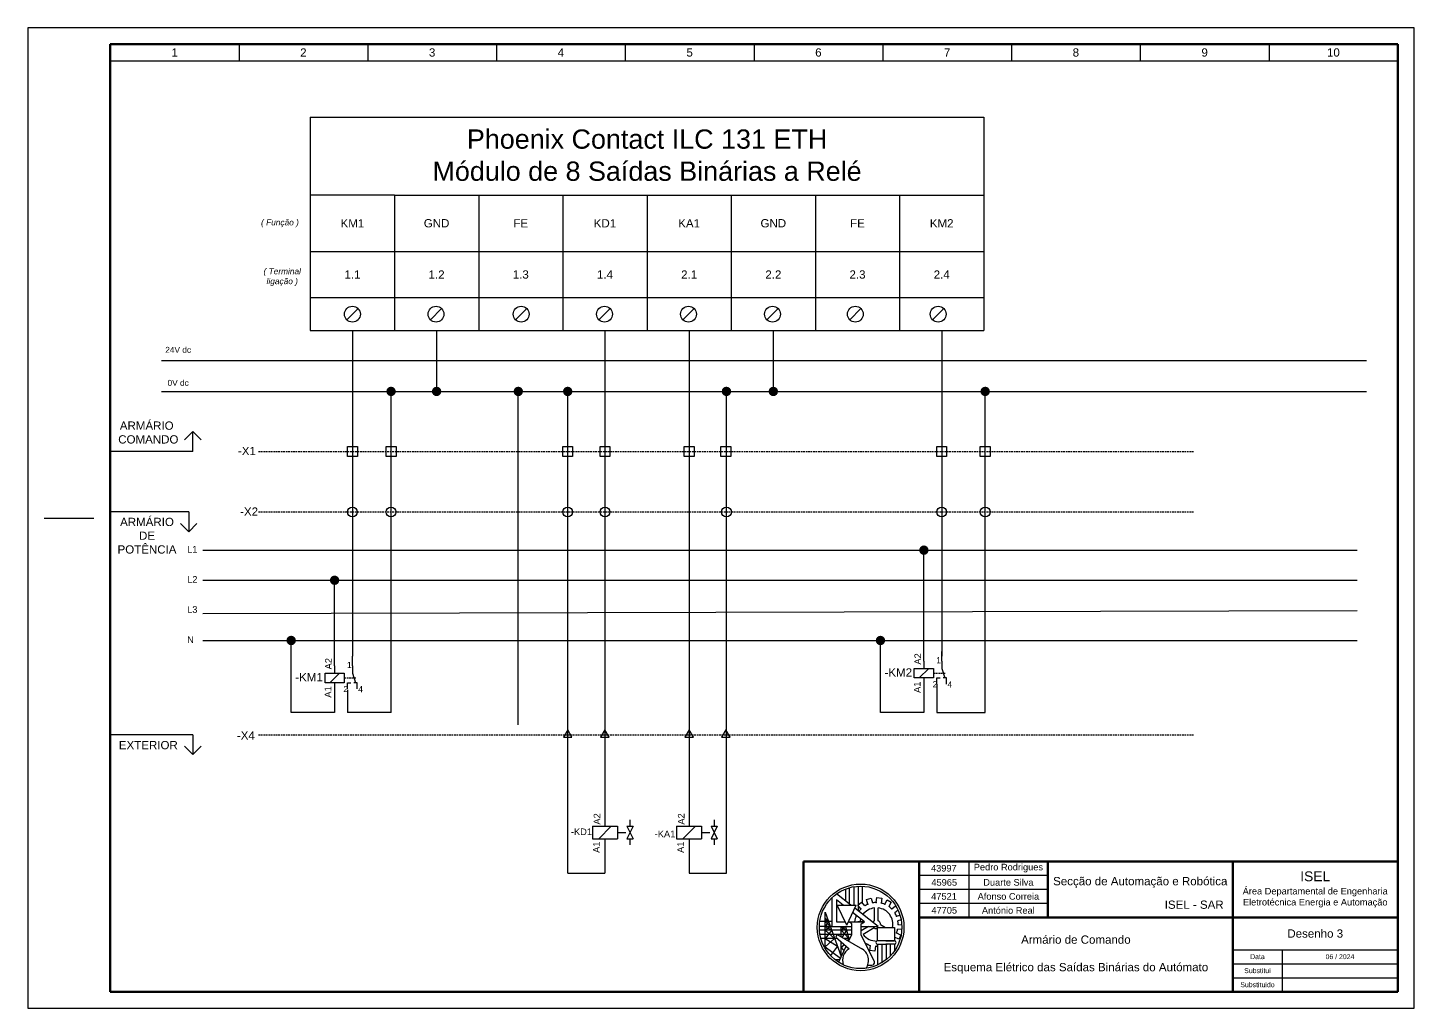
# Model space of a CAD drawing. Header units: millimetres. Extents: x 0 to 5575, y 0 to 297.
# Drawn here: x 1125 to 1545, y 0 to 297 of the extents above; entities that cross this region are included whole.
import ezdxf
from ezdxf.enums import TextEntityAlignment as Align

# ---------------------------------------------------------------- set-up
doc = ezdxf.new("R2010")
doc.units = ezdxf.units.MM
for name, pattern in [('DASHED', [0.75, 0.5, -0.25]), ('GESTRICHELT', [3, 2, -1]), ('JIS_02_2.0', [3, 2, -1])]:
    doc.linetypes.add(name, pattern=pattern)
for name, color, linetype in [('1', 5, 'Continuous'), ('Bornes', 7, 'DASHED'), ('LEGENDA', 7, 'Continuous')]:
    doc.layers.add(name, color=color, linetype=linetype)
doc.styles.get("Standard").update_dxf_attribs({"font": 'arial.ttf'})

# ---------------------------------------------------------------- blocks, each defined once
blk = doc.blocks.new('E_Y001')
at = {"layer": '1', "color": 7}
for p, q in [((0, 0), (0, -2.25)), ((-3, -2.25), (-3, -5.25)), ((-3, -2.25), (3, -2.25)), ((1.5, -2.25), (-1.5, -5.25)), ((3, -2.25), (3, -5.25)), ((5.25, -2.25), (6.75, -5.25)), ((6.75, -2.25), (5.25, -5.25)), ((5.25, -2.25), (6.75, -2.25)), ((6, -0.75), (6, -2.25)), ((-3, -5.25), (3, -5.25)), ((0, -5.25), (0, -7.5)), ((5.25, -5.25), (6.75, -5.25)), ((6, -5.25), (6, -6.75))]:
    blk.add_line(p, q, dxfattribs=at)
at = {"layer": '1', "color": 7, "linetype": 'GESTRICHELT'}
blk.add_line((3, -3.75), (6, -3.75), dxfattribs=at)

msp = doc.modelspace()

# ---------------------------------------------------------------- hatches: boundary and pattern name
at = {"transparency": 33554687}
h = msp.add_hatch(color=256, dxfattribs=at)
edge = h.paths.add_edge_path()
edge.add_arc((1235.06, 186.84), 1.43, 0, 360)
h = msp.add_hatch(color=256, dxfattribs=at)
edge = h.paths.add_edge_path()
edge.add_arc((1248.85, 186.84), 1.43, 0, 360)
h = msp.add_hatch(color=256, dxfattribs=at)
edge = h.paths.add_edge_path()
edge.add_arc((1273.6, 186.84), 1.43, 0, 360)
h = msp.add_hatch(color=256, dxfattribs=at)
edge = h.paths.add_edge_path()
edge.add_arc((1288.56, 186.84), 1.43, 0, 360)
h = msp.add_hatch(color=256, dxfattribs=at)
edge = h.paths.add_edge_path()
edge.add_arc((1336.65, 186.84), 1.43, 0, 360)
h = msp.add_hatch(color=256, dxfattribs=at)
edge = h.paths.add_edge_path()
edge.add_arc((1350.85, 186.84), 1.43, 0, 360)
h = msp.add_hatch(color=256, dxfattribs=at)
edge = h.paths.add_edge_path()
edge.add_arc((1415.03, 186.84), 1.43, 0, 360)
h = msp.add_hatch(color=256, dxfattribs=at)
edge = h.paths.add_edge_path()
edge.add_arc((1396.46, 138.76), 1.43, 0, 360)
h = msp.add_hatch(color=256, dxfattribs=at)
edge = h.paths.add_edge_path()
edge.add_arc((1217.96, 129.64), 1.43, 0, 360)
h = msp.add_hatch(color=256, dxfattribs=at)
edge = h.paths.add_edge_path()
edge.add_arc((1204.8, 111.4), 1.43, 0, 360)
h = msp.add_hatch(color=256, dxfattribs=at)
edge = h.paths.add_edge_path()
edge.add_arc((1383.3, 111.4), 1.43, 0, 360)

# ---------------------------------------------------------------- linework, layer by layer
for p, q in [((1150, 292), (1150, 287)), ((1150, 292), (1150, 287)), ((1189, 292), (1189, 287)), ((1228, 292), (1228, 287)), ((1267, 292), (1267, 287)), ((1306, 292), (1306, 287)), ((1345, 292), (1345, 287)), ((1384, 292), (1384, 287)), ((1423, 292), (1423, 287)), ((1462, 292), (1462, 287)), ((1501, 292), (1501, 287)), ((1150, 287), (1540, 287)), ((1130, 148.5), (1145, 148.5))]:
    msp.add_line(p, q)
for p, q in [((1210.6, 269.96), (1414.6, 269.96)), ((1210.6, 269.96), (1210.6, 205.26)), ((1414.6, 269.96), (1414.6, 229.26)), ((1236.1, 246.26), (1236.1, 229.26)), ((1261.6, 246.26), (1261.6, 229.26)), ((1287.1, 246.26), (1287.1, 229.26)), ((1312.6, 246.26), (1312.6, 229.26)), ((1338.1, 246.26), (1338.1, 229.26)), ((1363.6, 246.26), (1363.6, 229.26)), ((1389.1, 246.26), (1389.1, 229.26)), ((1210.6, 229.26), (1414.6, 229.26)), ((1236.1, 229.26), (1236.1, 215.26)), ((1261.6, 229.26), (1261.6, 215.26)), ((1287.1, 229.26), (1287.1, 215.26)), ((1312.6, 229.26), (1312.6, 215.26)), ((1338.1, 229.26), (1338.1, 215.26)), ((1363.6, 229.26), (1363.6, 215.26)), ((1389.1, 229.26), (1389.1, 215.26)), ((1414.6, 229.26), (1414.6, 215.26)), ((1210.6, 215.26), (1414.6, 215.26)), ((1221.65, 208.57), (1225.05, 211.96)), ((1246.98, 208.57), (1250.37, 211.96)), ((1272.75, 208.57), (1276.14, 211.96)), ((1298.02, 208.57), (1301.41, 211.96)), ((1323.46, 208.57), (1326.85, 211.96)), ((1348.9, 208.57), (1352.29, 211.96)), ((1374, 208.57), (1377.39, 211.96)), ((1399.1, 208.57), (1402.49, 211.96)), ((1165.51, 196.19), (1530.51, 196.19)), ((1165.51, 186.84), (1530.51, 186.84)), ((1175, 174.67), (1172.5, 172.17)), ((1175, 168.67), (1175, 174.67)), ((1175, 174.67), (1177.5, 172.17)), ((1175, 168.67), (1150, 168.67)), ((1173.75, 150.32), (1150, 150.32)), ((1173.75, 150.32), (1173.75, 144.32)), ((1173.75, 144.32), (1171.25, 146.82)), ((1173.75, 144.32), (1176.25, 146.82)), ((1178, 138.76), (1527.71, 138.76)), ((1178, 129.64), (1527.71, 129.64)), ((1178, 119.6), (1527.71, 120.48)), ((1178, 111.4), (1527.71, 111.4)), ((1175, 82.84), (1150, 82.84)), ((1175, 82.84), (1175, 76.84)), ((1175, 76.84), (1172.5, 79.34)), ((1175, 76.84), (1177.5, 79.34))]:
    msp.add_line(p, q, dxfattribs=at)
at = {"lineweight": -3, "transparency": 33554687}
for p, q in [((1236.1, 246.26), (1210.6, 246.26)), ((1236.1, 246.26), (1261.6, 246.26)), ((1261.6, 246.26), (1287.1, 246.26)), ((1287.1, 246.26), (1312.6, 246.26)), ((1312.6, 246.26), (1338.1, 246.26)), ((1338.1, 246.26), (1363.6, 246.26)), ((1363.6, 246.26), (1389.1, 246.26)), ((1389.1, 246.26), (1414.6, 246.26)), ((1236.1, 215.26), (1236.1, 205.26)), ((1261.6, 215.26), (1261.6, 205.26)), ((1287.1, 215.26), (1287.1, 205.26)), ((1312.6, 215.26), (1312.6, 205.26)), ((1338.1, 215.26), (1338.1, 205.26)), ((1363.6, 215.26), (1363.6, 205.26)), ((1389.1, 215.26), (1389.1, 205.26)), ((1414.6, 215.26), (1414.6, 205.26)), ((1210.6, 205.26), (1236.1, 205.26)), ((1223.35, 205.26), (1223.35, 106.6)), ((1236.1, 205.26), (1261.6, 205.26)), ((1248.85, 205.26), (1248.85, 186.84)), ((1261.6, 205.26), (1287.1, 205.26)), ((1287.1, 205.26), (1312.6, 205.26)), ((1299.85, 205.26), (1299.85, 57.98)), ((1312.6, 205.26), (1338.1, 205.26)), ((1325.35, 205.26), (1325.35, 57.98)), ((1338.1, 205.26), (1363.6, 205.26)), ((1350.85, 205.26), (1350.85, 186.84)), ((1363.6, 205.26), (1389.1, 205.26)), ((1389.1, 205.26), (1414.6, 205.26)), ((1401.85, 205.26), (1401.85, 106.6)), ((1235.06, 89.55), (1235.06, 186.84)), ((1273.6, 85.83), (1273.6, 186.84)), ((1288.56, 40.92), (1288.56, 186.84)), ((1336.65, 40.92), (1336.65, 186.84)), ((1415.03, 89.61), (1415.03, 186.84)), ((1396.46, 105.15), (1396.46, 138.76)), ((1217.96, 103.7), (1217.96, 129.64)), ((1204.8, 89.55), (1204.8, 111.4)), ((1383.3, 89.61), (1383.3, 111.4)), ((1223.35, 103.7), (1223.35, 106.6)), ((1401.85, 105.15), (1401.85, 108.04)), ((1396.46, 97.87), (1396.46, 89.61)), ((1400.4, 98.18), (1400.4, 89.61)), ((1217.96, 96.42), (1217.96, 89.55)), ((1221.9, 96.42), (1221.9, 89.55)), ((1217.96, 89.55), (1204.8, 89.55)), ((1235.06, 89.55), (1221.9, 89.55)), ((1396.46, 89.61), (1383.3, 89.61)), ((1400.4, 89.61), (1415.03, 89.61)), ((1299.85, 48.52), (1299.85, 40.92)), ((1325.35, 48.52), (1325.35, 40.92)), ((1288.56, 40.92), (1299.85, 40.92)), ((1288.56, 40.92), (1299.85, 40.92)), ((1325.35, 40.92), (1336.65, 40.92))]:
    msp.add_line(p, q, dxfattribs=at)
at = {"linetype": 'DASHED', "lineweight": -3, "transparency": 33554687}
for p, q in [((1194.91, 168.67), (1478.08, 168.67)), ((1194.91, 150.32), (1478.08, 150.32)), ((1399.37, 101.51), (1403.1, 101.51)), ((1220.87, 100.06), (1224.6, 100.06)), ((1194.91, 82.84), (1478.08, 82.84))]:
    msp.add_line(p, q, dxfattribs=at)
at = {"lineweight": 120}
msp.add_line((1360, 44.5), (1360, 5), dxfattribs=at)
at = {"lineweight": 25}
for p, q in [((1374.32, 31.25), (1370, 34.64)), ((1372.78, 32.46), (1372.78, 36.14)), ((1373.95, 31.25), (1373.95, 36.53)), ((1375.3, 31.25), (1375.3, 36.82)), ((1376.64, 31.44), (1376.64, 36.97)), ((1377.86, 31.8), (1377.86, 36.97)), ((1368.57, 33.44), (1368.57, 24.75)), ((1371.99, 31.25), (1370.01, 32.8)), ((1370.01, 32.8), (1370.01, 26.19)), ((1370.2, 31.25), (1375.95, 31.25)), ((1373.07, 25.2), (1370.2, 31.25)), ((1373.07, 25.2), (1375.95, 31.25)), ((1382.59, 24.75), (1375.5, 30.32)), ((1376.41, 31.25), (1377.55, 32.18)), ((1377.37, 30.07), (1376.41, 31.25)), ((1376.64, 29.42), (1376.64, 30.96)), ((1377.55, 32.18), (1378.51, 31)), ((1379.08, 32.96), (1380.49, 33.38)), ((1379.52, 31.51), (1379.08, 32.96)), ((1380.49, 33.38), (1380.93, 31.93)), ((1381.45, 26.51), (1381.45, 30.39)), ((1382.05, 32.01), (1382.21, 33.52)), ((1382.21, 33.52), (1383.67, 33.36)), ((1382.65, 26.51), (1382.65, 30.39)), ((1383.67, 33.36), (1383.51, 31.85)), ((1384.58, 31.51), (1385.3, 32.84)), ((1385.3, 32.84), (1386.59, 32.14)), ((1386.59, 32.14), (1385.87, 30.8)), ((1386.72, 30.07), (1387.88, 31.05)), ((1388.62, 29.75), (1387.64, 28.93)), ((1387.88, 31.05), (1388.01, 30.9)), ((1368.57, 26.26), (1364.93, 26.26)), ((1366.57, 29.15), (1371.36, 15.7)), ((1366.57, 18.1), (1366.57, 29.15)), ((1367.21, 27.34), (1366.57, 26.26)), ((1366.57, 27.31), (1367.6, 26.26)), ((1367.6, 26.26), (1366.57, 24.75)), ((1366.57, 26.26), (1368.14, 24.75)), ((1370.01, 26.19), (1372.6, 26.19)), ((1373.54, 26.19), (1373.95, 26.19)), ((1374.6, 25.59), (1373.68, 26.19)), ((1373.95, 26.19), (1378.43, 26.19)), ((1373.95, 26.19), (1376.03, 26.19)), ((1374.6, 22.28), (1374.6, 25.59)), ((1378.43, 26.19), (1374.87, 28.98)), ((1378.43, 26.19), (1376.43, 26.19)), ((1377.5, 25.59), (1378.43, 26.19)), ((1377.5, 22.28), (1377.5, 25.59)), ((1383.31, 25.36), (1384.84, 24.48)), ((1388.15, 27.93), (1389.2, 28.25)), ((1389.56, 26.82), (1388.56, 26.52)), ((1388.66, 25.4), (1389.75, 25.3)), ((1368.57, 24.75), (1364.81, 24.75)), ((1374.6, 23.63), (1364.83, 23.63)), ((1374.6, 22.31), (1365, 22.31)), ((1370.25, 21.15), (1365.26, 21.15)), ((1366.57, 24.75), (1368.53, 23.63)), ((1368.14, 24.75), (1366.57, 23.63)), ((1368.53, 23.63), (1366.57, 21.15)), ((1366.57, 23.63), (1369.42, 21.15)), ((1366.57, 21.15), (1370.25, 18.8)), ((1369.42, 21.15), (1366.57, 18.62)), ((1368.57, 24.75), (1374.6, 24.75)), ((1370.11, 22.31), (1369.8, 21.54)), ((1369.8, 21.54), (1373.85, 17.99)), ((1377.95, 17.81), (1370.11, 22.31)), ((1371.36, 21.59), (1371.36, 24.75)), ((1371.36, 24.75), (1373.01, 23.63)), ((1372.67, 24.75), (1371.36, 23.63)), ((1371.36, 23.63), (1373.75, 21.15)), ((1373.01, 23.63), (1371.57, 21.47)), ((1373.75, 21.15), (1372.13, 21.15)), ((1372.67, 24.75), (1373.87, 20.75)), ((1373.75, 21.15), (1373.22, 20.52)), ((1373.64, 20.28), (1374.6, 22.28)), ((1377.5, 24.75), (1382.59, 24.75)), ((1379.73, 24.75), (1377.5, 23.46)), ((1381.45, 14.04), (1377.5, 22.28)), ((1381.38, 24.33), (1378.02, 22.39)), ((1382.44, 20.44), (1382.44, 24.48)), ((1382.44, 24.48), (1387.52, 24.48)), ((1387.52, 24.48), (1387.52, 20.44)), ((1388.85, 20.88), (1387.52, 21.55)), ((1388.15, 22.87), (1389.51, 22.19)), ((1389.76, 23.82), (1388.49, 23.94)), ((1389.51, 22.19), (1388.85, 20.88)), ((1366.57, 18.62), (1371.19, 15.16)), ((1370.25, 18.8), (1368.16, 15.98)), ((1370.65, 14.04), (1372.93, 18.79)), ((1371.36, 15.51), (1371.36, 20.18)), ((1372.27, 19.38), (1371.36, 18.29)), ((1371.36, 18.29), (1372.34, 17.56)), ((1380.1, 17.51), (1380.33, 19.01)), ((1381.55, 17.29), (1380.1, 17.51)), ((1381.78, 18.8), (1381.55, 17.29)), ((1387.52, 20.44), (1382.44, 20.44)), ((1385.3, 20.44), (1382.44, 20.44)), ((1382.44, 19.41), (1382.44, 13.12)), ((1382.44, 19.41), (1385.3, 19.41)), ((1383.74, 19.41), (1383.74, 13.81)), ((1384.91, 20.44), (1387.52, 20.44)), ((1387.52, 19.41), (1384.91, 19.41)), ((1385.07, 19.41), (1385.07, 14.73)), ((1386.26, 19.41), (1386.26, 15.81)), ((1387.52, 19.41), (1387.52, 17.33)), ((1370.96, 14.67), (1369.59, 14.67)), ((1379.42, 13.05), (1380.72, 13.05))]:
    msp.add_line(p, q, dxfattribs=at)
at = {"lineweight": 30}
msp.add_line((1505, 17.75), (1505, 5), dxfattribs=at)
msp.add_lwpolyline([(1125, 0), (1545, 0), (1545, 297), (1125, 297)], close=True)
at = {"transparency": 33554687}
for points in [[(1224.85, 167.17), (1221.85, 167.17), (1221.85, 170.17), (1224.85, 170.17)], [(1236.56, 167.17), (1233.56, 167.17), (1233.56, 170.17), (1236.56, 170.17)], [(1290.06, 167.17), (1287.06, 167.17), (1287.06, 170.17), (1290.06, 170.17)], [(1301.35, 167.17), (1298.35, 167.17), (1298.35, 170.17), (1301.35, 170.17)], [(1326.85, 167.17), (1323.85, 167.17), (1323.85, 170.17), (1326.85, 170.17)], [(1337.99, 167.17), (1334.99, 167.17), (1334.99, 170.17), (1337.99, 170.17)], [(1403.35, 167.17), (1400.35, 167.17), (1400.35, 170.17), (1403.35, 170.17)], [(1416.53, 167.17), (1413.53, 167.17), (1413.53, 170.17), (1416.53, 170.17)]]:
    msp.add_lwpolyline(points, close=True, dxfattribs=at)
at = {"lineweight": -3, "transparency": 33554687}
for points in [[(1401.85, 105.15), (1401.85, 102.96), (1402.81, 100.05)], [(1223.35, 103.7), (1223.35, 101.52), (1224.31, 98.61)], [(1221.9, 96.73), (1221.9, 98.61), (1222.9, 98.61)], [(1224.81, 96.73), (1224.81, 98.61), (1223.81, 98.61)], [(1400.4, 98.18), (1400.4, 100.05), (1401.4, 100.05)], [(1403.31, 98.18), (1403.31, 100.05), (1402.31, 100.05)]]:
    msp.add_lwpolyline(points, dxfattribs=at)
at = {"transparency": 33554687}
for centre, radius in [((1223.35, 210.26), 2.4), ((1248.67, 210.26), 2.4), ((1274.45, 210.26), 2.4), ((1299.72, 210.26), 2.4), ((1325.16, 210.26), 2.4), ((1350.59, 210.26), 2.4), ((1375.69, 210.26), 2.4), ((1400.79, 210.26), 2.4), ((1223.35, 150.32), 1.5), ((1235.06, 150.32), 1.5), ((1288.56, 150.32), 1.5), ((1299.85, 150.32), 1.5), ((1336.65, 150.32), 1.5), ((1401.85, 150.32), 1.5), ((1415.03, 150.32), 1.5)]:
    msp.add_circle(centre, radius, dxfattribs=at)
at = {"lineweight": 25}
for radius in [13.12, 12.49]:
    msp.add_circle((1377.29, 24.5), radius, dxfattribs=at)
for centre, radius, start, end in [((1382.05, 25.4), 6.61, 135, 143.3785), ((1382.05, 25.4), 5.03, 96.8237, 143.858), ((1382.05, 25.4), 6.61, 112.5, 122.2448), ((1382.05, 25.4), 6.61, 90, 99.7454), ((1382.05, 25.4), 5.03, 349.4456, 83.1763), ((1382.05, 25.4), 6.61, 67.5, 77.2458), ((1382.05, 25.4), 6.61, 45, 54.7457), ((1382.05, 25.4), 6.61, 155.9991, 173.1361), ((1382.05, 25.4), 5.03, 160.5913, 170.9616), ((1382.05, 25.4), 1.26, 118.2526, 149.8624), ((1382.05, 25.4), 1.26, 358.2526, 61.7474), ((1382.05, 25.4), 6.61, 22.5, 32.2416), ((1382.05, 25.4), 6.61, 0, 9.7446), ((1382.05, 25.4), 5.03, 216.8237, 271.5984), ((1382.05, 25.4), 1.26, 238.2526, 288.2165), ((1382.05, 25.4), 6.61, 337.5, 347.2434), ((1375.75, 14.53), 3.95, 118.829, 200.1376), ((1375.75, 14.53), 3.95, 322.3555, 64.0548), ((1382.05, 25.4), 6.61, 240.0878, 254.9243), ((1382.05, 25.4), 6.61, 267.6784, 273.4222), ((1382.44, 19.93), 0.515, 90, 270), ((1387.52, 19.93), 0.515, 270, 90), ((1371.38, 13.82), 0.765, 163.3429, 170.9608), ((1380.72, 13.82), 0.765, 270, 16.6571)]:
    msp.add_arc(centre, radius, start, end, dxfattribs=at)
for p in [(1377.37, 30.07), (1379.52, 31.51), (1382.05, 32.01), (1384.58, 31.51), (1386.72, 30.07), (1375.94, 27.93), (1388.15, 27.93), (1388.66, 25.4), (1388.15, 22.87), (1379.52, 19.29), (1382.05, 18.79)]:
    msp.add_point(p, dxfattribs=at)
at = {"layer": '1', "color": 7, "transparency": 33554687}
for p, q in [((1396.46, 105.15), (1396.46, 102.96)), ((1219.42, 101.52), (1216.51, 98.61)), ((1217.96, 103.7), (1217.96, 101.52)), ((1397.92, 102.96), (1395.01, 100.05)), ((1217.96, 98.61), (1217.96, 96.42)), ((1396.46, 100.05), (1396.46, 97.87))]:
    msp.add_line(p, q, dxfattribs=at)
for points in [[(1215.05, 101.52), (1220.87, 101.52), (1220.87, 98.61), (1215.05, 98.61)], [(1393.55, 102.96), (1399.37, 102.96), (1399.37, 100.05), (1393.55, 100.05)]]:
    msp.add_lwpolyline(points, close=True, dxfattribs=at)
at = {"layer": 'Bornes', "linetype": 'Continuous', "transparency": 33554687}
for points in [[(1288.56, 84.35), (1287.25, 82.09), (1289.86, 82.09)], [(1299.85, 84.35), (1298.54, 82.09), (1301.16, 82.09)], [(1325.35, 84.35), (1324.04, 82.09), (1326.66, 82.09)], [(1336.49, 84.35), (1335.19, 82.09), (1337.8, 82.09)]]:
    msp.add_lwpolyline(points, close=True, dxfattribs=at)
at = {"layer": 'LEGENDA', "lineweight": 120}
for p, q in [((1540, 292), (1150, 292)), ((1150, 5), (1150, 292)), ((1540, 5), (1540, 292)), ((1540, 44.5), (1360, 44.5)), ((1540, 5), (1150, 5))]:
    msp.add_line(p, q, dxfattribs=at)
at = {"layer": 'LEGENDA', "lineweight": 60}
for p, q in [((1395, 44.5), (1395, 5)), ((1434, 44.5), (1434, 27.5)), ((1490, 44.5), (1490, 27.5)), ((1395, 27.5), (1540, 27.5)), ((1490, 27.5), (1490, 5))]:
    msp.add_line(p, q, dxfattribs=at)
at = {"layer": 'LEGENDA', "lineweight": 30}
for p, q in [((1410.06, 44.5), (1410.06, 27.5)), ((1434.06, 40.25), (1395.06, 40.25)), ((1434.06, 36), (1395.06, 36)), ((1434.06, 31.75), (1395.06, 31.75)), ((1490, 17.75), (1540, 17.75)), ((1490, 13.5), (1540, 13.5)), ((1490, 9.25), (1540, 9.25))]:
    msp.add_line(p, q, dxfattribs=at)

# ---------------------------------------------------------------- block references
at = {"layer": '1', "transparency": 33554687, "xscale": 1.261838575250266, "yscale": 1.261838575250266, "zscale": 1.261838575250266}
for p in [(1299.85, 57.98), (1325.35, 57.98)]:
    msp.add_blockref('E_Y001', p, dxfattribs=at)

# ---------------------------------------------------------------- texts
at = {"attachment_point": 5}
for s, width, heights, insert, char_height in [('1', 39, [3.74], (1169.5, 289.49), 2.5), ('2', 39, [3.74], (1208.5, 289.49), 2.5), ('3', 39, [3.74], (1247.5, 289.49), 2.5), ('4', 39, [3.74], (1286.5, 289.49), 2.5), ('5', 39, [3.74], (1325.5, 289.49), 2.5), ('6', 39, [3.74], (1364.5, 289.49), 2.5), ('7', 39, [3.74], (1403.5, 289.49), 2.5), ('8', 39, [3.74], (1442.5, 289.49), 2.5), ('9', 39, [3.74], (1481.5, 289.49), 2.5), ('10', 39, [3.74], (1520.5, 289.49), 2.5), ('43997', 15, [0], (1402.5, 42.4), 2), ('Pedro Rodrigues', 24, [0], (1422.06, 42.46), 2), ('45965', 15, [0], (1402.62, 38.11), 2), ('Duarte Silva', 24, [0], (1422.06, 38.12), 2), ('47521', 15, [0], (1402.56, 33.88), 2), ('Afonso Correia', 24, [0], (1422.06, 33.88), 2), ('47705', 15, [0], (1402.62, 29.66), 2), ('António Real', 24, [0], (1422.03, 29.63), 2), ('Armário de Comando\\P\\PEsquema Elétrico das Saídas Binárias do Autómato', 95, [0], (1442.5, 16.25), 2.5), ('\\pxqc;Data', 15, [0], (1497.5, 15.62), 1.5), ('\\pxqc;06 / 2024', 35, [0], (1522.5, 15.62), 1.5), ('\\pxqc;Substitui', 15, [0], (1497.5, 11.38), 1.5), ('\\pxqc;Substituido', 15, [0], (1497.5, 7.12), 1.5)]:
    msp.add_mtext_dynamic_manual_height_columns(s, width=width, gutter_width=12.5, heights=heights, dxfattribs=dict(at, insert=insert, char_height=char_height))
at = {"lineweight": -3, "transparency": 33554687}
for s, width, insert, char_height, attachment_point in [('\\pxqc;Phoenix Contact ILC 131 ETH\\P\\pq*;Módulo de 8 Saídas Binárias a Relé', 204, (1312.6, 258.37), 5.8333, 5), ('-X1', 3.4268, (1188.68, 170.05), 2.5, 1), ('-X2', 3.4268, (1189.33, 151.7), 2.5, 1), ('1', 2.813, (1400.19, 106.36), 1.88, 1), ('-KM1', 7.2005, (1206.04, 101.52), 2.5, 1), ('1', 2.813, (1221.69, 104.91), 1.88, 1), ('-KM2', 7.2005, (1384.54, 102.96), 2.5, 1), ('\\pxql;2', 2.813, (1220.6, 97.63), 1.875, 1), ('4', 2.813, (1225.08, 97.57), 1.88, 1), ('\\pxql;2', 2.813, (1399.1, 99.08), 1.875, 1), ('4', 2.813, (1403.58, 99.02), 1.88, 1), ('-X4', 3.4268, (1188.36, 83.89), 2.5, 1), ('Desenho 3', 50, (1515, 22.62), 2.5, 5)]:
    msp.add_mtext_dynamic_manual_height_columns(s, width=width, gutter_width=12.5, heights=[0], dxfattribs=dict(at, insert=insert, char_height=char_height, attachment_point=attachment_point))
at = {"transparency": 33554687}
for s, width, heights, insert, char_height, attachment_point in [('\\pxqc;{\\fArial|b0|i1|c0|p34; ( Função )}', 17, [0], (1201.05, 237.76), 1.8, 5), ('KM1', 25.5, [0], (1223.35, 237.76), 2.5, 5), ('GND', 12.75, [0], (1248.85, 237.76), 2.5, 5), ('FE', 25.5, [0], (1274.35, 237.76), 2.5, 5), ('KD1', 25.5, [0], (1299.85, 237.76), 2.5, 5), ('KA1', 25.5, [0], (1325.35, 237.76), 2.5, 5), ('GND', 25.5, [0], (1350.85, 237.76), 2.5, 5), ('FE', 25.5, [0], (1376.35, 237.76), 2.5, 5), ('KM2', 25.5, [0], (1401.85, 237.76), 2.5, 5), ('\\pxqc;{\\fArial|b0|i1|c0|p34;( Terminal\\Pligação )}', 17, [0], (1202.1, 221.46), 1.8, 5), ('1.1', 25.5, [0], (1223.35, 222.24), 2.5, 5), ('1.2', 25.5, [0], (1248.85, 222.24), 2.5, 5), ('1.3', 25.5, [0], (1274.35, 222.24), 2.5, 5), ('1.4', 25.5, [0], (1299.85, 222.24), 2.5, 5), ('2.1', 25.5, [0], (1325.35, 222.24), 2.5, 5), ('2.2', 25.5, [0], (1350.85, 222.24), 2.5, 5), ('2.3', 25.5, [0], (1376.35, 222.24), 2.5, 5), ('2.4', 25.5, [2.55], (1401.85, 222.24), 2.5, 5), ('\\pxqc;24V dc', 17, [0], (1170.57, 199.42), 1.8, 5), ('\\pxqc;0V dc', 17, [0], (1170.57, 189.42), 1.8, 5), ('\\pxqc;ARMÁRIO  COMANDO', 23.182, [0], (1161.53, 177.73), 2.5, 2), ('ARMÁRIO DE POTÊNCIA', 17, [0], (1161.13, 148.56), 2.5, 2), ('EXTERIOR', 17, [0], (1161.53, 80.96), 2.5, 2)]:
    msp.add_mtext_dynamic_manual_height_columns(s, width=width, gutter_width=12.5, heights=heights, dxfattribs=dict(at, insert=insert, char_height=char_height, attachment_point=attachment_point))
at = {"linetype": 'JIS_02_2.0', "transparency": 33554687, "char_height": 2, "attachment_point": 1}
for s, insert in [('L1', (1173.29, 140.03)), ('L2', (1173.29, 130.91)), ('L3', (1173.29, 121.79)), ('N', (1173.29, 112.67))]:
    msp.add_mtext_dynamic_manual_height_columns(s, width=1.8376, gutter_width=12.5, heights=[0], dxfattribs=dict(at, insert=insert))
at = {"layer": '1', "color": 7, "lineweight": 9, "transparency": 33554687}
for s, p in [('A2', (1217.11, 106.08)), ('A2', (1395.61, 107.53)), ('A1', (1216.94, 97.52)), ('A1', (1395.44, 98.97)), ('A2', (1298.46, 59.07)), ('A2', (1323.96, 59.07)), ('A1', (1298.28, 50.51)), ('A1', (1323.78, 50.51))]:
    msp.add_text(s, height=2.019, rotation=90, dxfattribs=at).set_placement(p, align=Align.RIGHT)
at = {"layer": '1', "color": 7, "transparency": 33554687}
for s, p in [('-KD1', (1295.94, 52.45)), ('-KA1', (1321.17, 51.78))]:
    msp.add_text(s, height=2.019, dxfattribs=at).set_placement(p, align=Align.RIGHT)
at = {"layer": 'Bornes', "char_height": 2.5}
for s, width, insert, attachment_point in [('\\pxqc;Secção de Automação e Robótica', 56, (1462, 38.12), 5), ('\\pxqc;{\\H1.2x;ISEL\\P\\H0.66667x;Área Departamental de Engenharia Eletrotécnica Energia e Automação}', 50, (1515, 36), 5), ('\\pxqr;ISEL - SAR', 56, (1487.26, 30.09), 9)]:
    msp.add_mtext_dynamic_manual_height_columns(s, width=width, gutter_width=12.5, heights=[0], dxfattribs=dict(at, insert=insert, attachment_point=attachment_point))

doc.saveas('drawing.dxf')
